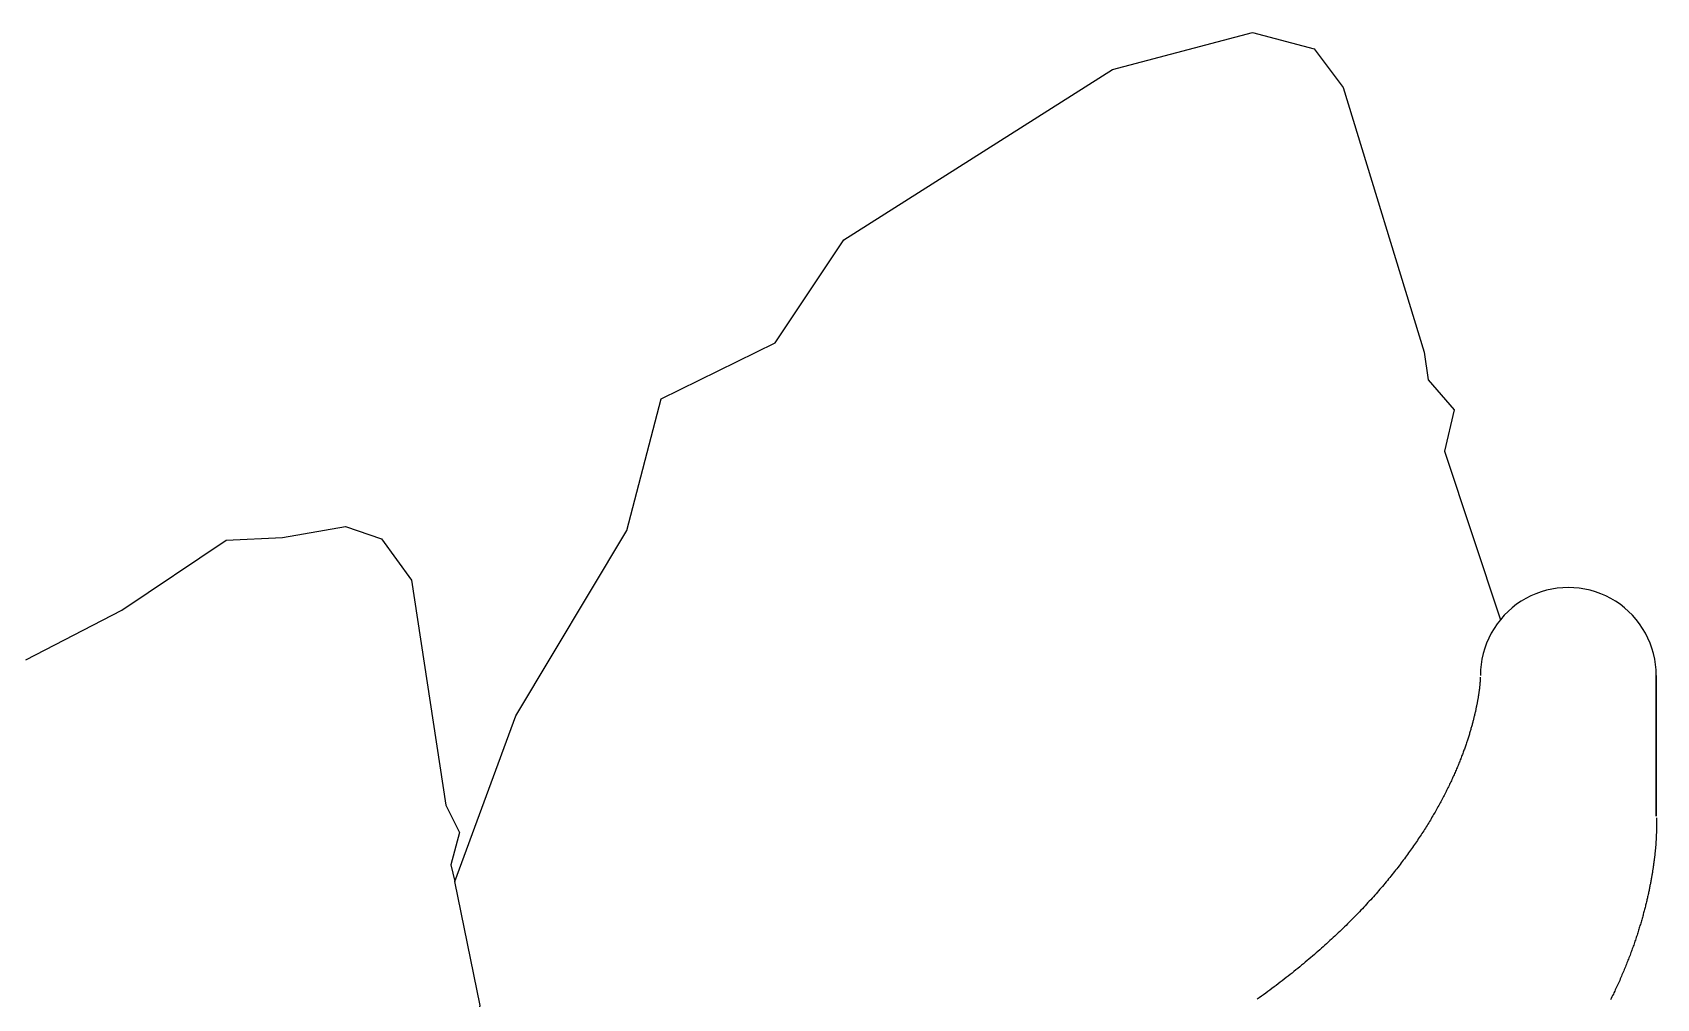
# Model space of a CAD drawing. Header units: inches. Extents: x 0 to 7318, y 0 to 812.
# Drawn here: x 3391.8 to 3622.7, y 638.7 to 776.1 of the extents above; entities that cross this region are included whole.
import ezdxf

# ---------------------------------------------------------------- set-up
doc = ezdxf.new("R2010")
doc.units = ezdxf.units.IN
doc.header["$MEASUREMENT"] = 0

# ---------------------------------------------------------------- blocks, each defined once
blk = doc.blocks.new('SC2_RIGHT')
at = {"color": 7}
for points in [[(3390.85, 686.91, 0), (3404.51, 693.94, 0), (3419.33, 703.88, 0), (3427.33, 704.27, 0), (3436.3, 705.83, 0), (3441.38, 704.08, 0), (3445.67, 698.23, 0), (3450.54, 666.23, 0), (3452.49, 662.33, 0), (3451.28, 657.76, 0), (3451.85, 655.36, 0), (3460.49, 678.91, 0), (3476.29, 705.25, 0), (3481.17, 723.98, 0), (3497.36, 731.97, 0), (3507.11, 746.61, 0), (3545.35, 770.79, 0), (3565.24, 776.06, 0), (3574.02, 773.72, 0), (3578.12, 768.26, 0), (3589.63, 730.61, 0), (3590.21, 726.71, 0), (3593.92, 722.42, 0), (3592.55, 716.56, 0), (3600.47, 692.57, 0)], [(3603.43, 695.22, 0), (3602.78, 694.78, 0)], [(3604.11, 695.62, 0), (3603.43, 695.22, 0)], [(3604.81, 695.97, 0), (3604.11, 695.62, 0)], [(3605.53, 696.28, 0), (3604.81, 695.97, 0)], [(3606.27, 696.55, 0), (3605.53, 696.28, 0)], [(3607.02, 696.77, 0), (3606.27, 696.55, 0)], [(3607.79, 696.94, 0), (3607.02, 696.77, 0)], [(3608.56, 697.06, 0), (3607.79, 696.94, 0)], [(3609.34, 697.14, 0), (3608.56, 697.06, 0)], [(3610.13, 697.16, 0), (3609.34, 697.14, 0)], [(3610.91, 697.14, 0), (3610.13, 697.16, 0)], [(3611.69, 697.06, 0), (3610.91, 697.14, 0)], [(3612.47, 696.94, 0), (3611.69, 697.06, 0)], [(3613.24, 696.77, 0), (3612.47, 696.94, 0)], [(3613.99, 696.55, 0), (3613.24, 696.77, 0)], [(3614.73, 696.28, 0), (3613.99, 696.55, 0)], [(3615.45, 695.97, 0), (3614.73, 696.28, 0)], [(3616.15, 695.62, 0), (3615.45, 695.97, 0)], [(3616.83, 695.22, 0), (3616.15, 695.62, 0)], [(3617.48, 694.78, 0), (3616.83, 695.22, 0)], [(3601.02, 693.22, 0), (3600.47, 692.57, 0)], [(3601.57, 693.78, 0), (3601.02, 693.22, 0)], [(3602.16, 694.29, 0), (3601.57, 693.78, 0)], [(3602.78, 694.78, 0), (3602.16, 694.29, 0)], [(3618.1, 694.29, 0), (3617.48, 694.78, 0)], [(3618.68, 693.78, 0), (3618.1, 694.29, 0)], [(3619.24, 693.22, 0), (3618.68, 693.78, 0)], [(3619.76, 692.63, 0), (3619.24, 693.22, 0)], [(3599.17, 690.68, 0), (3598.82, 689.98, 0)], [(3599.57, 691.36, 0), (3599.17, 690.68, 0)], [(3600.02, 692.01, 0), (3599.57, 691.36, 0)], [(3600.47, 692.57, 0), (3600.02, 692.01, 0)], [(3620.24, 692.01, 0), (3619.76, 692.63, 0)], [(3620.68, 691.36, 0), (3620.24, 692.01, 0)], [(3621.08, 690.68, 0), (3620.68, 691.36, 0)], [(3621.44, 689.98, 0), (3621.08, 690.68, 0)], [(3598.24, 688.53, 0), (3598.02, 687.77, 0)], [(3598.51, 689.26, 0), (3598.24, 688.53, 0)], [(3598.82, 689.98, 0), (3598.51, 689.26, 0)], [(3621.75, 689.26, 0), (3621.44, 689.98, 0)], [(3622.02, 688.53, 0), (3621.75, 689.26, 0)], [(3622.23, 687.77, 0), (3622.02, 688.53, 0)], [(3597.73, 686.23, 0), (3597.65, 685.45, 0)], [(3597.85, 687, 0), (3597.73, 686.23, 0)], [(3598.02, 687.77, 0), (3597.85, 687, 0)], [(3622.41, 687, 0), (3622.23, 687.77, 0)], [(3622.53, 686.23, 0), (3622.41, 687, 0)], [(3622.6, 685.45, 0), (3622.53, 686.23, 0)], [(3597.56, 683.48, 0), (3597.55, 683.43, 0)], [(3597.55, 683.43, 0), (3597.55, 683.37, 0)], [(3597.57, 683.59, 0), (3597.56, 683.54, 0)], [(3597.56, 683.54, 0), (3597.56, 683.48, 0)], [(3597.58, 683.7, 0), (3597.57, 683.65, 0)], [(3597.57, 683.65, 0), (3597.57, 683.59, 0)], [(3597.59, 683.85, 0), (3597.58, 683.8, 0)], [(3597.58, 683.8, 0), (3597.58, 683.75, 0)], [(3597.58, 683.75, 0), (3597.58, 683.7, 0)], [(3597.6, 683.94, 0), (3597.59, 683.89, 0)], [(3597.59, 683.89, 0), (3597.59, 683.85, 0)], [(3597.61, 684.1, 0), (3597.6, 684.06, 0)], [(3597.6, 684.06, 0), (3597.6, 684.02, 0)], [(3597.6, 684.02, 0), (3597.6, 683.98, 0)], [(3597.6, 683.98, 0), (3597.6, 683.94, 0)], [(3597.62, 684.28, 0), (3597.61, 684.25, 0)], [(3597.61, 684.25, 0), (3597.61, 684.22, 0)], [(3597.61, 684.22, 0), (3597.61, 684.18, 0)], [(3597.61, 684.18, 0), (3597.61, 684.14, 0)], [(3597.61, 684.14, 0), (3597.61, 684.1, 0)], [(3597.62, 684.43, 0), (3597.62, 684.4, 0)], [(3597.62, 684.4, 0), (3597.62, 684.37, 0)], [(3597.62, 684.37, 0), (3597.62, 684.35, 0)], [(3597.62, 684.35, 0), (3597.62, 684.32, 0)], [(3597.62, 684.32, 0), (3597.62, 684.28, 0)], [(3597.65, 685.45, 0), (3597.63, 684.66, 0)], [(3622.63, 684.66, 0), (3622.6, 685.45, 0)], [(3622.63, 664.66, 0), (3622.63, 684.66, 0)], [(3622.63, 684.66, 0), (3622.63, 664.66, 0)], [(3597.24, 681.16, 0), (3597.22, 681.06, 0)], [(3597.25, 681.25, 0), (3597.24, 681.16, 0)], [(3597.27, 681.34, 0), (3597.25, 681.25, 0)], [(3597.29, 681.43, 0), (3597.27, 681.34, 0)], [(3597.3, 681.52, 0), (3597.29, 681.43, 0)], [(3597.32, 681.61, 0), (3597.3, 681.52, 0)], [(3597.33, 681.7, 0), (3597.32, 681.61, 0)], [(3597.34, 681.78, 0), (3597.33, 681.7, 0)], [(3597.36, 681.87, 0), (3597.34, 681.78, 0)], [(3597.37, 681.95, 0), (3597.36, 681.87, 0)], [(3597.38, 682.03, 0), (3597.37, 681.95, 0)], [(3597.39, 682.11, 0), (3597.38, 682.03, 0)], [(3597.4, 682.19, 0), (3597.39, 682.11, 0)], [(3597.41, 682.27, 0), (3597.4, 682.19, 0)], [(3597.43, 682.35, 0), (3597.41, 682.27, 0)], [(3597.44, 682.43, 0), (3597.43, 682.35, 0)], [(3597.45, 682.5, 0), (3597.44, 682.43, 0)], [(3597.46, 682.57, 0), (3597.45, 682.5, 0)], [(3597.47, 682.65, 0), (3597.46, 682.57, 0)], [(3597.48, 682.72, 0), (3597.47, 682.65, 0)], [(3597.49, 682.86, 0), (3597.48, 682.79, 0)], [(3597.48, 682.79, 0), (3597.48, 682.72, 0)], [(3597.5, 682.93, 0), (3597.49, 682.86, 0)], [(3597.51, 682.99, 0), (3597.5, 682.93, 0)], [(3597.52, 683.12, 0), (3597.51, 683.06, 0)], [(3597.51, 683.06, 0), (3597.51, 682.99, 0)], [(3597.53, 683.19, 0), (3597.52, 683.12, 0)], [(3597.54, 683.25, 0), (3597.53, 683.19, 0)], [(3597.55, 683.37, 0), (3597.54, 683.31, 0)], [(3597.54, 683.31, 0), (3597.54, 683.25, 0)], [(3596.75, 678.85, 0), (3596.72, 678.73, 0)], [(3596.78, 678.96, 0), (3596.75, 678.85, 0)], [(3596.81, 679.08, 0), (3596.78, 678.96, 0)], [(3596.83, 679.19, 0), (3596.81, 679.08, 0)], [(3596.86, 679.31, 0), (3596.83, 679.19, 0)], [(3596.89, 679.42, 0), (3596.86, 679.31, 0)], [(3596.91, 679.53, 0), (3596.89, 679.42, 0)], [(3596.93, 679.64, 0), (3596.91, 679.53, 0)], [(3596.96, 679.75, 0), (3596.93, 679.64, 0)], [(3596.98, 679.85, 0), (3596.96, 679.75, 0)], [(3597, 679.96, 0), (3596.98, 679.85, 0)], [(3597.03, 680.07, 0), (3597, 679.96, 0)], [(3597.05, 680.17, 0), (3597.03, 680.07, 0)], [(3597.07, 680.28, 0), (3597.05, 680.17, 0)], [(3597.09, 680.38, 0), (3597.07, 680.28, 0)], [(3597.11, 680.48, 0), (3597.09, 680.38, 0)], [(3597.13, 680.58, 0), (3597.11, 680.48, 0)], [(3597.15, 680.68, 0), (3597.13, 680.58, 0)], [(3597.17, 680.78, 0), (3597.15, 680.68, 0)], [(3597.19, 680.87, 0), (3597.17, 680.78, 0)], [(3597.2, 680.97, 0), (3597.19, 680.87, 0)], [(3597.22, 681.06, 0), (3597.2, 680.97, 0)], [(3596.14, 676.59, 0), (3596.1, 676.46, 0)], [(3596.18, 676.73, 0), (3596.14, 676.59, 0)], [(3596.22, 676.86, 0), (3596.18, 676.73, 0)], [(3596.26, 676.99, 0), (3596.22, 676.86, 0)], [(3596.29, 677.12, 0), (3596.26, 676.99, 0)], [(3596.33, 677.25, 0), (3596.29, 677.12, 0)], [(3596.37, 677.38, 0), (3596.33, 677.25, 0)], [(3596.4, 677.51, 0), (3596.37, 677.38, 0)], [(3596.44, 677.63, 0), (3596.4, 677.51, 0)], [(3596.47, 677.76, 0), (3596.44, 677.63, 0)], [(3596.51, 677.88, 0), (3596.47, 677.76, 0)], [(3596.54, 678.01, 0), (3596.51, 677.88, 0)], [(3596.57, 678.13, 0), (3596.54, 678.01, 0)], [(3596.6, 678.25, 0), (3596.57, 678.13, 0)], [(3596.63, 678.37, 0), (3596.6, 678.25, 0)], [(3596.66, 678.49, 0), (3596.63, 678.37, 0)], [(3596.69, 678.61, 0), (3596.66, 678.49, 0)], [(3596.72, 678.73, 0), (3596.69, 678.61, 0)], [(3595.35, 674.19, 0), (3595.29, 674.04, 0)], [(3595.4, 674.34, 0), (3595.35, 674.19, 0)], [(3595.45, 674.48, 0), (3595.4, 674.34, 0)], [(3595.5, 674.63, 0), (3595.45, 674.48, 0)], [(3595.55, 674.78, 0), (3595.5, 674.63, 0)], [(3595.6, 674.92, 0), (3595.55, 674.78, 0)], [(3595.65, 675.07, 0), (3595.6, 674.92, 0)], [(3595.7, 675.21, 0), (3595.65, 675.07, 0)], [(3595.75, 675.35, 0), (3595.7, 675.21, 0)], [(3595.79, 675.49, 0), (3595.75, 675.35, 0)], [(3595.84, 675.63, 0), (3595.79, 675.49, 0)], [(3595.89, 675.77, 0), (3595.84, 675.63, 0)], [(3595.93, 675.91, 0), (3595.89, 675.77, 0)], [(3595.97, 676.05, 0), (3595.93, 675.91, 0)], [(3596.02, 676.19, 0), (3595.97, 676.05, 0)], [(3596.06, 676.32, 0), (3596.02, 676.19, 0)], [(3596.1, 676.46, 0), (3596.06, 676.32, 0)], [(3594.51, 672.03, 0), (3594.45, 671.86, 0)], [(3594.58, 672.19, 0), (3594.51, 672.03, 0)], [(3594.64, 672.34, 0), (3594.58, 672.19, 0)], [(3594.71, 672.5, 0), (3594.64, 672.34, 0)], [(3594.77, 672.66, 0), (3594.71, 672.5, 0)], [(3594.83, 672.82, 0), (3594.77, 672.66, 0)], [(3594.89, 672.97, 0), (3594.83, 672.82, 0)], [(3594.95, 673.13, 0), (3594.89, 672.97, 0)], [(3595.01, 673.28, 0), (3594.95, 673.13, 0)], [(3595.07, 673.43, 0), (3595.01, 673.28, 0)], [(3595.13, 673.59, 0), (3595.07, 673.43, 0)], [(3595.18, 673.74, 0), (3595.13, 673.59, 0)], [(3595.24, 673.89, 0), (3595.18, 673.74, 0)], [(3595.29, 674.04, 0), (3595.24, 673.89, 0)], [(3593.5, 669.71, 0), (3593.42, 669.54, 0)], [(3593.58, 669.88, 0), (3593.5, 669.71, 0)], [(3593.65, 670.05, 0), (3593.58, 669.88, 0)], [(3593.73, 670.22, 0), (3593.65, 670.05, 0)], [(3593.81, 670.39, 0), (3593.73, 670.22, 0)], [(3593.88, 670.55, 0), (3593.81, 670.39, 0)], [(3593.96, 670.72, 0), (3593.88, 670.55, 0)], [(3594.03, 670.89, 0), (3593.96, 670.72, 0)], [(3594.1, 671.05, 0), (3594.03, 670.89, 0)], [(3594.17, 671.22, 0), (3594.1, 671.05, 0)], [(3594.24, 671.38, 0), (3594.17, 671.22, 0)], [(3594.31, 671.54, 0), (3594.24, 671.38, 0)], [(3594.38, 671.7, 0), (3594.31, 671.54, 0)], [(3594.45, 671.86, 0), (3594.38, 671.7, 0)], [(3592.29, 667.26, 0), (3592.19, 667.08, 0)], [(3592.38, 667.44, 0), (3592.29, 667.26, 0)], [(3592.47, 667.62, 0), (3592.38, 667.44, 0)], [(3592.56, 667.8, 0), (3592.47, 667.62, 0)], [(3592.65, 667.98, 0), (3592.56, 667.8, 0)], [(3592.74, 668.15, 0), (3592.65, 667.98, 0)], [(3592.83, 668.33, 0), (3592.74, 668.15, 0)], [(3592.92, 668.5, 0), (3592.83, 668.33, 0)], [(3593, 668.68, 0), (3592.92, 668.5, 0)], [(3593.09, 668.85, 0), (3593, 668.68, 0)], [(3593.17, 669.03, 0), (3593.09, 668.85, 0)], [(3593.26, 669.2, 0), (3593.17, 669.03, 0)], [(3593.34, 669.37, 0), (3593.26, 669.2, 0)], [(3593.42, 669.54, 0), (3593.34, 669.37, 0)], [(3591.07, 665.06, 0), (3590.97, 664.88, 0)], [(3591.18, 665.25, 0), (3591.07, 665.06, 0)], [(3591.29, 665.44, 0), (3591.18, 665.25, 0)], [(3591.39, 665.62, 0), (3591.29, 665.44, 0)], [(3591.5, 665.81, 0), (3591.39, 665.62, 0)], [(3591.6, 665.99, 0), (3591.5, 665.81, 0)], [(3591.7, 666.17, 0), (3591.6, 665.99, 0)], [(3591.8, 666.36, 0), (3591.7, 666.17, 0)], [(3591.9, 666.54, 0), (3591.8, 666.36, 0)], [(3592, 666.72, 0), (3591.9, 666.54, 0)], [(3592.09, 666.9, 0), (3592, 666.72, 0)], [(3592.19, 667.08, 0), (3592.09, 666.9, 0)], [(3589.69, 662.78, 0), (3589.57, 662.59, 0)], [(3589.81, 662.98, 0), (3589.69, 662.78, 0)], [(3589.93, 663.17, 0), (3589.81, 662.98, 0)], [(3590.05, 663.36, 0), (3589.93, 663.17, 0)], [(3590.17, 663.55, 0), (3590.05, 663.36, 0)], [(3590.29, 663.74, 0), (3590.17, 663.55, 0)], [(3590.4, 663.93, 0), (3590.29, 663.74, 0)], [(3590.52, 664.12, 0), (3590.4, 663.93, 0)], [(3590.63, 664.31, 0), (3590.52, 664.12, 0)], [(3590.74, 664.5, 0), (3590.63, 664.31, 0)], [(3590.85, 664.69, 0), (3590.74, 664.5, 0)], [(3590.97, 664.88, 0), (3590.85, 664.69, 0)], [(3622.65, 664.41, 0), (3622.65, 664.38, 0)], [(3622.65, 664.38, 0), (3622.65, 664.36, 0)], [(3622.65, 664.36, 0), (3622.65, 664.33, 0)], [(3622.65, 664.33, 0), (3622.65, 664.3, 0)], [(3622.65, 664.3, 0), (3622.65, 664.27, 0)], [(3622.65, 664.27, 0), (3622.65, 664.24, 0)], [(3622.65, 664.24, 0), (3622.65, 664.2, 0)], [(3622.65, 664.2, 0), (3622.65, 664.17, 0)], [(3622.65, 664.17, 0), (3622.66, 664.14, 0)], [(3622.66, 664.14, 0), (3622.66, 664.1, 0)], [(3622.66, 664.1, 0), (3622.66, 664.06, 0)], [(3622.66, 664.06, 0), (3622.66, 664.02, 0)], [(3622.66, 664.02, 0), (3622.66, 663.98, 0)], [(3622.66, 663.98, 0), (3622.66, 663.94, 0)], [(3622.66, 663.94, 0), (3622.66, 663.9, 0)], [(3622.66, 663.9, 0), (3622.66, 663.86, 0)], [(3622.66, 663.86, 0), (3622.66, 663.81, 0)], [(3622.66, 663.81, 0), (3622.66, 663.76, 0)], [(3622.66, 663.76, 0), (3622.67, 663.72, 0)], [(3622.67, 662.94, 0), (3622.66, 662.88, 0)], [(3622.66, 662.88, 0), (3622.66, 662.81, 0)], [(3622.66, 662.81, 0), (3622.66, 662.75, 0)], [(3622.66, 662.75, 0), (3622.66, 662.68, 0)], [(3622.66, 662.68, 0), (3622.66, 662.61, 0)], [(3622.67, 663.72, 0), (3622.67, 663.67, 0)], [(3622.67, 663.67, 0), (3622.67, 663.62, 0)], [(3622.67, 663.62, 0), (3622.67, 663.57, 0)], [(3622.67, 663.57, 0), (3622.67, 663.52, 0)], [(3622.67, 663.52, 0), (3622.67, 663.47, 0)], [(3622.67, 663.47, 0), (3622.67, 663.41, 0)], [(3622.67, 663.41, 0), (3622.67, 663.36, 0)], [(3622.67, 663.36, 0), (3622.67, 663.3, 0)], [(3622.67, 663.3, 0), (3622.67, 663.24, 0)], [(3622.67, 663.24, 0), (3622.67, 663.19, 0)], [(3622.67, 663.19, 0), (3622.67, 663.13, 0)], [(3622.67, 663.13, 0), (3622.67, 663.07, 0)], [(3622.67, 663.07, 0), (3622.67, 663, 0)], [(3622.67, 663, 0), (3622.67, 662.94, 0)], [(3588.13, 660.43, 0), (3587.99, 660.23, 0)], [(3588.26, 660.63, 0), (3588.13, 660.43, 0)], [(3588.4, 660.82, 0), (3588.26, 660.63, 0)], [(3588.53, 661.02, 0), (3588.4, 660.82, 0)], [(3588.67, 661.22, 0), (3588.53, 661.02, 0)], [(3588.8, 661.42, 0), (3588.67, 661.22, 0)], [(3588.93, 661.61, 0), (3588.8, 661.42, 0)], [(3589.06, 661.81, 0), (3588.93, 661.61, 0)], [(3589.19, 662, 0), (3589.06, 661.81, 0)], [(3589.32, 662.2, 0), (3589.19, 662, 0)], [(3589.44, 662.39, 0), (3589.32, 662.2, 0)], [(3589.57, 662.59, 0), (3589.44, 662.39, 0)], [(3622.54, 660.37, 0), (3622.53, 660.27, 0)], [(3622.55, 660.47, 0), (3622.54, 660.37, 0)], [(3622.56, 660.66, 0), (3622.55, 660.56, 0)], [(3622.55, 660.56, 0), (3622.55, 660.47, 0)], [(3622.57, 660.75, 0), (3622.56, 660.66, 0)], [(3622.58, 660.93, 0), (3622.57, 660.84, 0)], [(3622.57, 660.84, 0), (3622.57, 660.75, 0)], [(3622.59, 661.02, 0), (3622.58, 660.93, 0)], [(3622.6, 661.2, 0), (3622.59, 661.11, 0)], [(3622.59, 661.11, 0), (3622.59, 661.02, 0)], [(3622.61, 661.37, 0), (3622.6, 661.29, 0)], [(3622.6, 661.29, 0), (3622.6, 661.2, 0)], [(3622.62, 661.54, 0), (3622.61, 661.46, 0)], [(3622.61, 661.46, 0), (3622.61, 661.37, 0)], [(3622.63, 661.71, 0), (3622.62, 661.63, 0)], [(3622.62, 661.63, 0), (3622.62, 661.54, 0)], [(3622.64, 661.95, 0), (3622.63, 661.87, 0)], [(3622.63, 661.87, 0), (3622.63, 661.79, 0)], [(3622.63, 661.79, 0), (3622.63, 661.71, 0)], [(3622.65, 662.18, 0), (3622.64, 662.1, 0)], [(3622.64, 662.1, 0), (3622.64, 662.03, 0)], [(3622.64, 662.03, 0), (3622.64, 661.95, 0)], [(3622.66, 662.47, 0), (3622.65, 662.4, 0)], [(3622.65, 662.4, 0), (3622.65, 662.33, 0)], [(3622.65, 662.33, 0), (3622.65, 662.25, 0)], [(3622.65, 662.25, 0), (3622.65, 662.18, 0)], [(3622.66, 662.61, 0), (3622.66, 662.54, 0)], [(3622.66, 662.54, 0), (3622.66, 662.47, 0)], [(3586.52, 658.21, 0), (3586.37, 658.01, 0)], [(3586.67, 658.41, 0), (3586.52, 658.21, 0)], [(3586.82, 658.62, 0), (3586.67, 658.41, 0)], [(3586.98, 658.82, 0), (3586.82, 658.62, 0)], [(3587.12, 659.02, 0), (3586.98, 658.82, 0)], [(3587.27, 659.22, 0), (3587.12, 659.02, 0)], [(3587.42, 659.43, 0), (3587.27, 659.22, 0)], [(3587.56, 659.63, 0), (3587.42, 659.43, 0)], [(3587.7, 659.83, 0), (3587.56, 659.63, 0)], [(3587.85, 660.03, 0), (3587.7, 659.83, 0)], [(3587.99, 660.23, 0), (3587.85, 660.03, 0)], [(3622.3, 658.13, 0), (3622.28, 658.01, 0)], [(3622.31, 658.24, 0), (3622.3, 658.13, 0)], [(3622.33, 658.36, 0), (3622.31, 658.24, 0)], [(3622.34, 658.47, 0), (3622.33, 658.36, 0)], [(3622.35, 658.59, 0), (3622.34, 658.47, 0)], [(3622.37, 658.7, 0), (3622.35, 658.59, 0)], [(3622.38, 658.81, 0), (3622.37, 658.7, 0)], [(3622.4, 658.92, 0), (3622.38, 658.81, 0)], [(3622.41, 659.03, 0), (3622.4, 658.92, 0)], [(3622.42, 659.14, 0), (3622.41, 659.03, 0)], [(3622.43, 659.25, 0), (3622.42, 659.14, 0)], [(3622.44, 659.36, 0), (3622.43, 659.25, 0)], [(3622.45, 659.46, 0), (3622.44, 659.36, 0)], [(3622.46, 659.57, 0), (3622.45, 659.46, 0)], [(3622.48, 659.67, 0), (3622.46, 659.57, 0)], [(3622.49, 659.87, 0), (3622.48, 659.77, 0)], [(3622.48, 659.77, 0), (3622.48, 659.67, 0)], [(3622.5, 659.98, 0), (3622.49, 659.87, 0)], [(3622.51, 660.08, 0), (3622.5, 659.98, 0)], [(3622.52, 660.18, 0), (3622.51, 660.08, 0)], [(3622.53, 660.27, 0), (3622.52, 660.18, 0)], [(3584.58, 655.74, 0), (3584.4, 655.53, 0)], [(3584.75, 655.95, 0), (3584.58, 655.74, 0)], [(3584.91, 656.15, 0), (3584.75, 655.95, 0)], [(3585.08, 656.36, 0), (3584.91, 656.15, 0)], [(3585.25, 656.57, 0), (3585.08, 656.36, 0)], [(3585.41, 656.78, 0), (3585.25, 656.57, 0)], [(3585.57, 656.98, 0), (3585.41, 656.78, 0)], [(3585.74, 657.19, 0), (3585.57, 656.98, 0)], [(3585.9, 657.39, 0), (3585.74, 657.19, 0)], [(3586.06, 657.6, 0), (3585.9, 657.39, 0)], [(3586.21, 657.8, 0), (3586.06, 657.6, 0)], [(3586.37, 658.01, 0), (3586.21, 657.8, 0)], [(3621.92, 655.75, 0), (3621.9, 655.62, 0)], [(3621.95, 655.88, 0), (3621.92, 655.75, 0)], [(3621.97, 656.02, 0), (3621.95, 655.88, 0)], [(3621.99, 656.15, 0), (3621.97, 656.02, 0)], [(3622.02, 656.28, 0), (3621.99, 656.15, 0)], [(3622.04, 656.41, 0), (3622.02, 656.28, 0)], [(3622.06, 656.53, 0), (3622.04, 656.41, 0)], [(3622.08, 656.66, 0), (3622.06, 656.53, 0)], [(3622.1, 656.79, 0), (3622.08, 656.66, 0)], [(3622.12, 656.92, 0), (3622.1, 656.79, 0)], [(3622.14, 657.04, 0), (3622.12, 656.92, 0)], [(3622.16, 657.17, 0), (3622.14, 657.04, 0)], [(3622.18, 657.29, 0), (3622.16, 657.17, 0)], [(3622.2, 657.41, 0), (3622.18, 657.29, 0)], [(3622.21, 657.53, 0), (3622.2, 657.41, 0)], [(3622.23, 657.65, 0), (3622.21, 657.53, 0)], [(3622.25, 657.77, 0), (3622.23, 657.65, 0)], [(3622.26, 657.89, 0), (3622.25, 657.77, 0)], [(3622.28, 658.01, 0), (3622.26, 657.89, 0)], [(3442.28, 600.6, 0), (3455.43, 637.74, 0), (3451.85, 655.36, 0)], [(3582.6, 653.43, 0), (3582.42, 653.22, 0)], [(3582.79, 653.64, 0), (3582.6, 653.43, 0)], [(3582.98, 653.85, 0), (3582.79, 653.64, 0)], [(3583.16, 654.06, 0), (3582.98, 653.85, 0)], [(3583.34, 654.27, 0), (3583.16, 654.06, 0)], [(3583.52, 654.48, 0), (3583.34, 654.27, 0)], [(3583.7, 654.69, 0), (3583.52, 654.48, 0)], [(3583.88, 654.9, 0), (3583.7, 654.69, 0)], [(3584.06, 655.11, 0), (3583.88, 654.9, 0)], [(3584.23, 655.32, 0), (3584.06, 655.11, 0)], [(3584.4, 655.53, 0), (3584.23, 655.32, 0)], [(3621.48, 653.51, 0), (3621.44, 653.36, 0)], [(3621.51, 653.66, 0), (3621.48, 653.51, 0)], [(3621.54, 653.8, 0), (3621.51, 653.66, 0)], [(3621.57, 653.95, 0), (3621.54, 653.8, 0)], [(3621.6, 654.09, 0), (3621.57, 653.95, 0)], [(3621.63, 654.23, 0), (3621.6, 654.09, 0)], [(3621.66, 654.37, 0), (3621.63, 654.23, 0)], [(3621.69, 654.52, 0), (3621.66, 654.37, 0)], [(3621.72, 654.66, 0), (3621.69, 654.52, 0)], [(3621.74, 654.8, 0), (3621.72, 654.66, 0)], [(3621.77, 654.94, 0), (3621.74, 654.8, 0)], [(3621.8, 655.07, 0), (3621.77, 654.94, 0)], [(3621.82, 655.21, 0), (3621.8, 655.07, 0)], [(3621.85, 655.35, 0), (3621.82, 655.21, 0)], [(3621.88, 655.48, 0), (3621.85, 655.35, 0)], [(3621.9, 655.62, 0), (3621.88, 655.48, 0)], [(3580.65, 651.3, 0), (3580.44, 651.08, 0)], [(3580.85, 651.51, 0), (3580.65, 651.3, 0)], [(3581.05, 651.73, 0), (3580.85, 651.51, 0)], [(3581.25, 651.94, 0), (3581.05, 651.73, 0)], [(3581.45, 652.15, 0), (3581.25, 651.94, 0)], [(3581.65, 652.37, 0), (3581.45, 652.15, 0)], [(3581.84, 652.58, 0), (3581.65, 652.37, 0)], [(3582.03, 652.79, 0), (3581.84, 652.58, 0)], [(3582.23, 653, 0), (3582.03, 652.79, 0)], [(3582.42, 653.22, 0), (3582.23, 653, 0)], [(3620.92, 651.23, 0), (3620.88, 651.07, 0)], [(3620.96, 651.38, 0), (3620.92, 651.23, 0)], [(3621, 651.54, 0), (3620.96, 651.38, 0)], [(3621.04, 651.7, 0), (3621, 651.54, 0)], [(3621.08, 651.85, 0), (3621.04, 651.7, 0)], [(3621.12, 652.01, 0), (3621.08, 651.85, 0)], [(3621.16, 652.16, 0), (3621.12, 652.01, 0)], [(3621.2, 652.31, 0), (3621.16, 652.16, 0)], [(3621.23, 652.47, 0), (3621.2, 652.31, 0)], [(3621.27, 652.62, 0), (3621.23, 652.47, 0)], [(3621.31, 652.77, 0), (3621.27, 652.62, 0)], [(3621.34, 652.92, 0), (3621.31, 652.77, 0)], [(3621.38, 653.07, 0), (3621.34, 652.92, 0)], [(3621.41, 653.22, 0), (3621.38, 653.07, 0)], [(3621.44, 653.36, 0), (3621.41, 653.22, 0)], [(3578.31, 648.93, 0), (3578.08, 648.71, 0)], [(3578.53, 649.14, 0), (3578.31, 648.93, 0)], [(3578.75, 649.36, 0), (3578.53, 649.14, 0)], [(3578.97, 649.58, 0), (3578.75, 649.36, 0)], [(3579.18, 649.79, 0), (3578.97, 649.58, 0)], [(3579.4, 650.01, 0), (3579.18, 649.79, 0)], [(3579.61, 650.22, 0), (3579.4, 650.01, 0)], [(3579.82, 650.44, 0), (3579.61, 650.22, 0)], [(3580.03, 650.65, 0), (3579.82, 650.44, 0)], [(3580.24, 650.87, 0), (3580.03, 650.65, 0)], [(3580.44, 651.08, 0), (3580.24, 650.87, 0)], [(3620.27, 648.95, 0), (3620.22, 648.78, 0)], [(3620.32, 649.11, 0), (3620.27, 648.95, 0)], [(3620.37, 649.28, 0), (3620.32, 649.11, 0)], [(3620.42, 649.45, 0), (3620.37, 649.28, 0)], [(3620.47, 649.61, 0), (3620.42, 649.45, 0)], [(3620.52, 649.78, 0), (3620.47, 649.61, 0)], [(3620.57, 649.94, 0), (3620.52, 649.78, 0)], [(3620.61, 650.1, 0), (3620.57, 649.94, 0)], [(3620.66, 650.27, 0), (3620.61, 650.1, 0)], [(3620.7, 650.43, 0), (3620.66, 650.27, 0)], [(3620.75, 650.59, 0), (3620.7, 650.43, 0)], [(3620.79, 650.75, 0), (3620.75, 650.59, 0)], [(3620.84, 650.91, 0), (3620.79, 650.75, 0)], [(3620.88, 651.07, 0), (3620.84, 650.91, 0)], [(3575.76, 646.53, 0), (3575.52, 646.32, 0)], [(3576, 646.75, 0), (3575.76, 646.53, 0)], [(3576.24, 646.97, 0), (3576, 646.75, 0)], [(3576.48, 647.19, 0), (3576.24, 646.97, 0)], [(3576.71, 647.41, 0), (3576.48, 647.19, 0)], [(3576.95, 647.62, 0), (3576.71, 647.41, 0)], [(3577.18, 647.84, 0), (3576.95, 647.62, 0)], [(3577.41, 648.06, 0), (3577.18, 647.84, 0)], [(3577.64, 648.28, 0), (3577.41, 648.06, 0)], [(3577.86, 648.49, 0), (3577.64, 648.28, 0)], [(3578.08, 648.71, 0), (3577.86, 648.49, 0)], [(3619.48, 646.53, 0), (3619.42, 646.35, 0)], [(3619.54, 646.71, 0), (3619.48, 646.53, 0)], [(3619.6, 646.88, 0), (3619.54, 646.71, 0)], [(3619.66, 647.06, 0), (3619.6, 646.88, 0)], [(3619.72, 647.23, 0), (3619.66, 647.06, 0)], [(3619.78, 647.41, 0), (3619.72, 647.23, 0)], [(3619.84, 647.58, 0), (3619.78, 647.41, 0)], [(3619.9, 647.75, 0), (3619.84, 647.58, 0)], [(3619.95, 647.93, 0), (3619.9, 647.75, 0)], [(3620.01, 648.1, 0), (3619.95, 647.93, 0)], [(3620.06, 648.27, 0), (3620.01, 648.1, 0)], [(3620.11, 648.44, 0), (3620.06, 648.27, 0)], [(3620.17, 648.61, 0), (3620.11, 648.44, 0)], [(3620.22, 648.78, 0), (3620.17, 648.61, 0)], [(3573.26, 644.35, 0), (3573, 644.13, 0)], [(3573.52, 644.57, 0), (3573.26, 644.35, 0)], [(3573.78, 644.78, 0), (3573.52, 644.57, 0)], [(3574.03, 645, 0), (3573.78, 644.78, 0)], [(3574.28, 645.22, 0), (3574.03, 645, 0)], [(3574.53, 645.44, 0), (3574.28, 645.22, 0)], [(3574.78, 645.66, 0), (3574.53, 645.44, 0)], [(3575.03, 645.88, 0), (3574.78, 645.66, 0)], [(3575.28, 646.1, 0), (3575.03, 645.88, 0)], [(3575.52, 646.32, 0), (3575.28, 646.1, 0)], [(3618.61, 644.18, 0), (3618.54, 643.99, 0)], [(3618.68, 644.36, 0), (3618.61, 644.18, 0)], [(3618.75, 644.54, 0), (3618.68, 644.36, 0)], [(3618.82, 644.73, 0), (3618.75, 644.54, 0)], [(3618.9, 644.91, 0), (3618.82, 644.73, 0)], [(3618.96, 645.09, 0), (3618.9, 644.91, 0)], [(3619.03, 645.28, 0), (3618.96, 645.09, 0)], [(3619.1, 645.46, 0), (3619.03, 645.28, 0)], [(3619.16, 645.64, 0), (3619.1, 645.46, 0)], [(3619.23, 645.82, 0), (3619.16, 645.64, 0)], [(3619.29, 646, 0), (3619.23, 645.82, 0)], [(3619.36, 646.17, 0), (3619.29, 646, 0)], [(3619.42, 646.35, 0), (3619.36, 646.17, 0)], [(3570.3, 641.93, 0), (3570.02, 641.71, 0)], [(3570.58, 642.15, 0), (3570.3, 641.93, 0)], [(3570.85, 642.37, 0), (3570.58, 642.15, 0)], [(3571.13, 642.59, 0), (3570.85, 642.37, 0)], [(3571.4, 642.81, 0), (3571.13, 642.59, 0)], [(3571.67, 643.03, 0), (3571.4, 642.81, 0)], [(3571.94, 643.25, 0), (3571.67, 643.03, 0)], [(3572.21, 643.47, 0), (3571.94, 643.25, 0)], [(3572.48, 643.69, 0), (3572.21, 643.47, 0)], [(3572.74, 643.91, 0), (3572.48, 643.69, 0)], [(3573, 644.13, 0), (3572.74, 643.91, 0)], [(3617.68, 641.91, 0), (3617.6, 641.72, 0)], [(3617.76, 642.1, 0), (3617.68, 641.91, 0)], [(3617.85, 642.3, 0), (3617.76, 642.1, 0)], [(3617.93, 642.49, 0), (3617.85, 642.3, 0)], [(3618.01, 642.68, 0), (3617.93, 642.49, 0)], [(3618.08, 642.87, 0), (3618.01, 642.68, 0)], [(3618.16, 643.05, 0), (3618.08, 642.87, 0)], [(3618.24, 643.24, 0), (3618.16, 643.05, 0)], [(3618.32, 643.43, 0), (3618.24, 643.24, 0)], [(3618.39, 643.62, 0), (3618.32, 643.43, 0)], [(3618.47, 643.8, 0), (3618.39, 643.62, 0)], [(3618.54, 643.99, 0), (3618.47, 643.8, 0)], [(3567.4, 639.73, 0), (3567.11, 639.51, 0)], [(3567.7, 639.95, 0), (3567.4, 639.73, 0)], [(3568, 640.17, 0), (3567.7, 639.95, 0)], [(3568.29, 640.39, 0), (3568, 640.17, 0)], [(3568.59, 640.61, 0), (3568.29, 640.39, 0)], [(3568.88, 640.83, 0), (3568.59, 640.61, 0)], [(3569.16, 641.05, 0), (3568.88, 640.83, 0)], [(3569.45, 641.27, 0), (3569.16, 641.05, 0)], [(3569.73, 641.49, 0), (3569.45, 641.27, 0)], [(3570.02, 641.71, 0), (3569.73, 641.49, 0)], [(3616.62, 639.57, 0), (3616.53, 639.37, 0)], [(3616.72, 639.77, 0), (3616.62, 639.57, 0)], [(3616.81, 639.97, 0), (3616.72, 639.77, 0)], [(3616.9, 640.16, 0), (3616.81, 639.97, 0)], [(3616.99, 640.36, 0), (3616.9, 640.16, 0)], [(3617.08, 640.56, 0), (3616.99, 640.36, 0)], [(3617.17, 640.75, 0), (3617.08, 640.56, 0)], [(3617.26, 640.95, 0), (3617.17, 640.75, 0)], [(3617.34, 641.14, 0), (3617.26, 640.95, 0)], [(3617.43, 641.33, 0), (3617.34, 641.14, 0)], [(3617.51, 641.53, 0), (3617.43, 641.33, 0)], [(3617.6, 641.72, 0), (3617.51, 641.53, 0)], [(3566.19, 638.85, 0), (3565.89, 638.63, 0)], [(3566.5, 639.07, 0), (3566.19, 638.85, 0)], [(3566.8, 639.29, 0), (3566.5, 639.07, 0)], [(3567.11, 639.51, 0), (3566.8, 639.29, 0)], [(3616.24, 638.77, 0), (3616.14, 638.57, 0)], [(3616.33, 638.97, 0), (3616.24, 638.77, 0)], [(3616.43, 639.17, 0), (3616.33, 638.97, 0)], [(3616.53, 639.37, 0), (3616.43, 639.17, 0)]]:
    blk.add_polyline3d(points, dxfattribs=at)

msp = doc.modelspace()

# ---------------------------------------------------------------- block references
msp.add_blockref('SC2_RIGHT', (0, 0))

doc.saveas('drawing.dxf')
